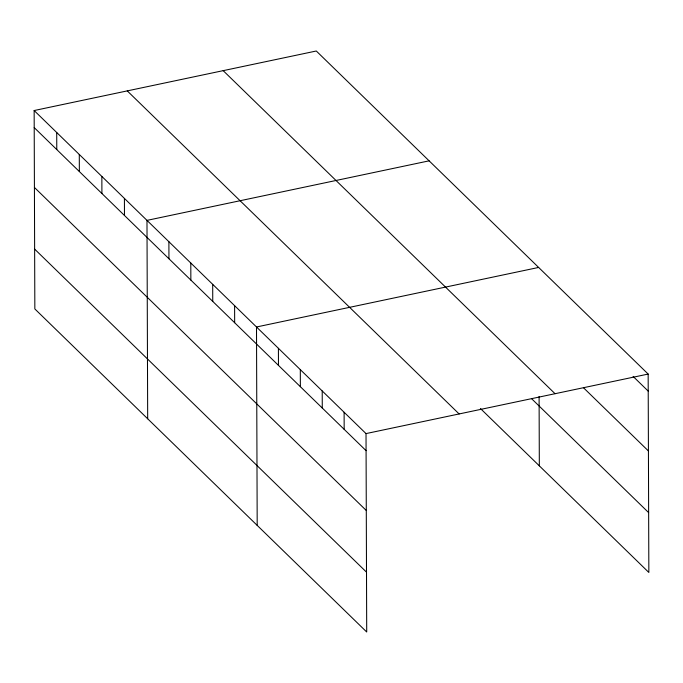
<?xml version="1.0" encoding="UTF-8"?>
<svg xmlns="http://www.w3.org/2000/svg" width="683" height="683" viewBox="0 0 683 683"><rect width="100%" height="100%" fill="white"/><g stroke="black" fill="none" stroke-linecap="round" stroke-linejoin="round"><path stroke-width="1.02" d="M34.15 110.535L366.02 433.594L366.711 631.997L34.842 308.938L34.15 110.535L316.289 51.003L648.158 374.062L648.85 572.465L480.422 408.502M429.12 160.838L146.982 220.378L147.682 418.781M538.639 267.446L256.501 326.986L257.192 525.389M366.02 433.594L648.158 374.062M633.115 376.418L648.218 391.12M583.47 387.731L648.423 450.968M223.179 70.648L555.048 393.707M531.57 398.659L648.645 512.617M127.26 90.89L459.121 413.949M34.21 127.601L366.079 450.66M34.415 187.441L366.284 510.5M34.637 249.099L366.506 572.158M539.092 396.447L539.331 465.857M344.112 412.276L344.172 429.342M322.214 390.949L322.274 408.016M300.307 369.631L300.366 386.698M278.408 348.313L278.468 365.371M234.602 305.668L234.662 322.726M212.695 284.341L212.754 301.408M190.796 263.023L190.856 280.081M168.889 241.697L168.949 258.763M124.417 198.412L124.477 215.469M101.852 176.445L101.912 193.502M79.288 154.478L79.348 171.535M56.715 132.502L56.774 149.568"/></g></svg>
